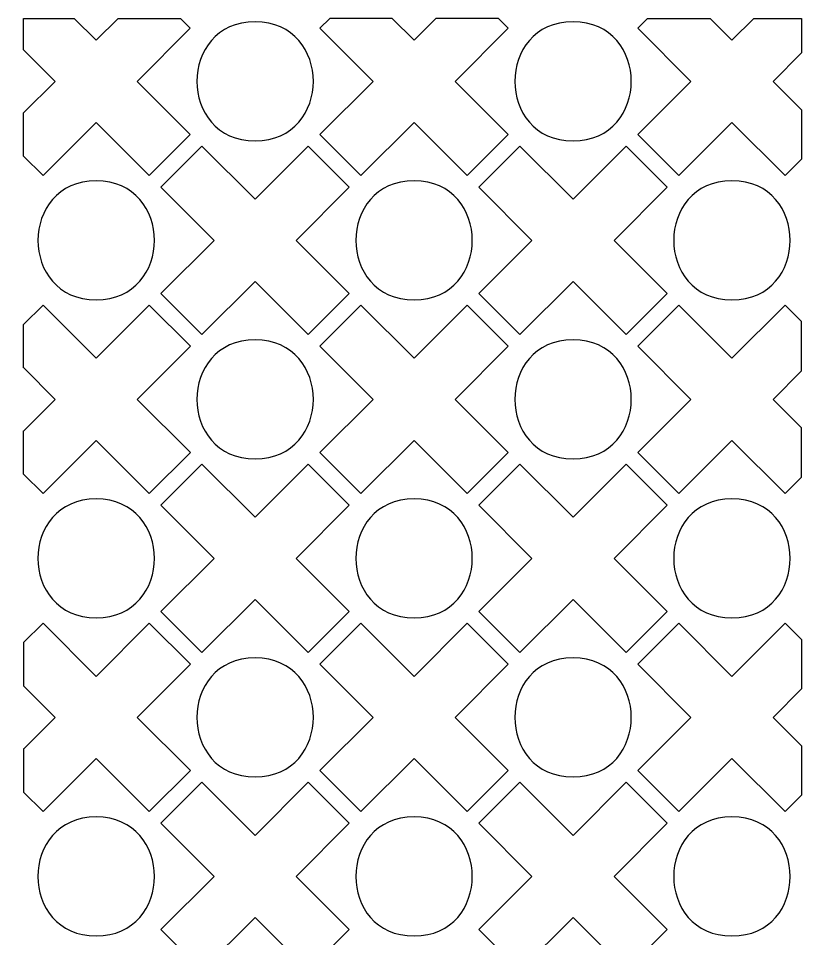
# Model space of a CAD drawing. Header units: centimetres. Extents: x -92 to 92, y -111 to 111.
# Drawn here: x -91.6 to -5.2, y 10.5 to 111 of the extents above; entities that cross this region are included whole.
import ezdxf

# ---------------------------------------------------------------- set-up
doc = ezdxf.new("R2010")
doc.units = ezdxf.units.CM
doc.header["$MEASUREMENT"] = 0
doc.layers.add('layer 1', color=7, linetype='Continuous')

msp = doc.modelspace()

# ---------------------------------------------------------------- linework, layer by layer
at = {"layer": 'layer 1', "color": 177}
for points, knots in [([(-91.04223, 100.6878), (-91.04223, 100.6878), (-91.04224, 95.94711), (-91.04224, 95.94711), (-91.04224, 95.94711), (-91.04224, 95.94711), (-88.92669, 93.83154), (-88.92669, 93.83154), (-88.92669, 93.83154), (-88.92669, 93.83154), (-83.12151, 99.63668), (-83.12151, 99.63668), (-83.12151, 99.63668), (-83.12151, 99.63668), (-77.3163, 93.83152), (-77.3163, 93.83152), (-77.3163, 93.83152), (-77.3163, 93.83152), (-72.83043, 98.31739), (-72.83043, 98.31739), (-72.83043, 98.31739), (-72.83043, 98.31739), (-78.63559, 104.12264), (-78.63559, 104.12264), (-78.63559, 104.12264), (-78.63559, 104.12264), (-72.83043, 109.92786), (-72.83043, 109.92786), (-72.83043, 109.92786), (-72.83043, 109.92786), (-73.90255, 110.99999), (-73.90255, 110.99999), (-73.90255, 110.99999), (-73.90255, 110.99999), (-80.73009, 110.99999), (-80.73009, 110.99999), (-80.73009, 110.99999), (-80.73009, 110.99999), (-83.12152, 108.60853), (-83.12152, 108.60853), (-83.12152, 108.60853), (-83.12152, 108.60853), (-85.51299, 110.99999), (-85.51299, 110.99999), (-85.51299, 110.99999), (-85.51299, 110.99999), (-91.04224, 110.99999), (-91.04224, 110.99999), (-91.04224, 110.99999), (-91.04224, 110.99999), (-91.04223, 107.55746), (-91.04223, 107.55746), (-91.04223, 107.55746), (-91.04223, 107.55746), (-87.60741, 104.12264), (-87.60741, 104.12264), (-87.60741, 104.12264), (-87.60741, 104.12264), (-91.04223, 100.6878), (-91.04223, 100.6878)], [0, 0, 0, 0, 0.0625, 0.0625, 0.0625, 0.0625, 0.125, 0.125, 0.125, 0.125, 0.1875, 0.1875, 0.1875, 0.1875, 0.25, 0.25, 0.25, 0.25, 0.3125, 0.3125, 0.3125, 0.3125, 0.375, 0.375, 0.375, 0.375, 0.4375, 0.4375, 0.4375, 0.4375, 0.5, 0.5, 0.5, 0.5, 0.5625, 0.5625, 0.5625, 0.5625, 0.625, 0.625, 0.625, 0.625, 0.6875, 0.6875, 0.6875, 0.6875, 0.75, 0.75, 0.75, 0.75, 0.8125, 0.8125, 0.8125, 0.8125, 0.875, 0.875, 0.875, 0.875, 1, 1, 1, 1]), ([(-65.74844, 110.62531), (-57.26504, 110.62531), (-57.26503, 97.62531), (-65.74844, 97.62531), (-65.74844, 97.62531), (-74.23185, 97.62531), (-74.23183, 110.62531), (-65.74844, 110.62531)], [0, 0, 0, 0, 0.333333333, 0.333333333, 0.333333333, 0.333333333, 1, 1, 1, 1]), ([(-39.15768, 110.99999), (-39.15768, 110.99999), (-38.08829, 109.9306), (-38.08829, 109.9306), (-38.08829, 109.9306), (-38.08829, 109.9306), (-43.89345, 104.12538), (-43.89345, 104.12538), (-43.89345, 104.12538), (-43.89345, 104.12538), (-38.08829, 98.32013), (-38.08829, 98.32013), (-38.08829, 98.32013), (-38.08829, 98.32013), (-42.57416, 93.83426), (-42.57416, 93.83426), (-42.57416, 93.83426), (-42.57416, 93.83426), (-48.37937, 99.63942), (-48.37937, 99.63942), (-48.37937, 99.63942), (-48.37937, 99.63942), (-54.18455, 93.83428), (-54.18455, 93.83428), (-54.18455, 93.83428), (-54.18455, 93.83428), (-58.67043, 98.32022), (-58.67043, 98.32022), (-58.67043, 98.32022), (-58.67043, 98.32022), (-52.86527, 104.12538), (-52.86527, 104.12538), (-52.86527, 104.12538), (-52.86527, 104.12538), (-58.67043, 109.93054), (-58.67043, 109.93054), (-58.67043, 109.93054), (-58.67043, 109.93054), (-57.60097, 110.99999), (-57.60097, 110.99999), (-57.60097, 110.99999), (-57.60097, 110.99999), (-50.76811, 110.99999), (-50.76811, 110.99999), (-50.76811, 110.99999), (-50.76811, 110.99999), (-48.37938, 108.61127), (-48.37938, 108.61127), (-48.37938, 108.61127), (-48.37938, 108.61127), (-45.99066, 110.99999), (-45.99066, 110.99999), (-45.99066, 110.99999), (-45.99066, 110.99999), (-39.15768, 110.99999), (-39.15768, 110.99999)], [0, 0, 0, 0, 0.066666667, 0.066666667, 0.066666667, 0.066666667, 0.133333333, 0.133333333, 0.133333333, 0.133333333, 0.2, 0.2, 0.2, 0.2, 0.266666667, 0.266666667, 0.266666667, 0.266666667, 0.333333333, 0.333333333, 0.333333333, 0.333333333, 0.4, 0.4, 0.4, 0.4, 0.466666667, 0.466666667, 0.466666667, 0.466666667, 0.533333333, 0.533333333, 0.533333333, 0.533333333, 0.6, 0.6, 0.6, 0.6, 0.666666667, 0.666666667, 0.666666667, 0.666666667, 0.733333333, 0.733333333, 0.733333333, 0.733333333, 0.8, 0.8, 0.8, 0.8, 0.866666667, 0.866666667, 0.866666667, 0.866666667, 1, 1, 1, 1]), ([(-31.01033, 110.62534), (-22.52694, 110.62534), (-22.52692, 97.62534), (-31.01033, 97.62534), (-31.01033, 97.62534), (-39.49374, 97.62534), (-39.49372, 110.62534), (-31.01033, 110.62534)], [0, 0, 0, 0, 0.333333333, 0.333333333, 0.333333333, 0.333333333, 1, 1, 1, 1]), ([(-6.04223, 107.23852), (-6.04223, 107.23852), (-6.04224, 110.99999), (-6.04224, 110.99999), (-6.04224, 110.99999), (-6.04224, 110.99999), (-11.25256, 110.99999), (-11.25256, 110.99999), (-11.25256, 110.99999), (-11.25256, 110.99999), (-13.64129, 108.61126), (-13.64129, 108.61126), (-13.64129, 108.61126), (-13.64129, 108.61126), (-16.03002, 110.99999), (-16.03002, 110.99999), (-16.03002, 110.99999), (-16.03002, 110.99999), (-22.86289, 110.99999), (-22.86289, 110.99999), (-22.86289, 110.99999), (-22.86289, 110.99999), (-23.93234, 109.93053), (-23.93234, 109.93053), (-23.93234, 109.93053), (-23.93234, 109.93053), (-18.12718, 104.12537), (-18.12718, 104.12537), (-18.12718, 104.12537), (-18.12718, 104.12537), (-23.93234, 98.32021), (-23.93234, 98.32021), (-23.93234, 98.32021), (-23.93234, 98.32021), (-19.44646, 93.83427), (-19.44646, 93.83427), (-19.44646, 93.83427), (-19.44646, 93.83427), (-13.64128, 99.63941), (-13.64128, 99.63941), (-13.64128, 99.63941), (-13.64128, 99.63941), (-7.83607, 93.83425), (-7.83607, 93.83425), (-7.83607, 93.83425), (-7.83607, 93.83425), (-6.04224, 95.62806), (-6.04224, 95.62806), (-6.04224, 95.62806), (-6.04224, 95.62806), (-6.04224, 101.01218), (-6.04224, 101.01218), (-6.04224, 101.01218), (-6.04224, 101.01218), (-9.15536, 104.12537), (-9.15536, 104.12537), (-9.15536, 104.12537), (-9.15536, 104.12537), (-6.04223, 107.23852), (-6.04223, 107.23852)], [0, 0, 0, 0, 0.0625, 0.0625, 0.0625, 0.0625, 0.125, 0.125, 0.125, 0.125, 0.1875, 0.1875, 0.1875, 0.1875, 0.25, 0.25, 0.25, 0.25, 0.3125, 0.3125, 0.3125, 0.3125, 0.375, 0.375, 0.375, 0.375, 0.4375, 0.4375, 0.4375, 0.4375, 0.5, 0.5, 0.5, 0.5, 0.5625, 0.5625, 0.5625, 0.5625, 0.625, 0.625, 0.625, 0.625, 0.6875, 0.6875, 0.6875, 0.6875, 0.75, 0.75, 0.75, 0.75, 0.8125, 0.8125, 0.8125, 0.8125, 0.875, 0.875, 0.875, 0.875, 1, 1, 1, 1]), ([(-65.74844, 91.24212), (-65.74844, 91.24212), (-71.55361, 97.04728), (-71.55361, 97.04728), (-71.55361, 97.04728), (-71.55361, 97.04728), (-76.03949, 92.56139), (-76.03949, 92.56139), (-76.03949, 92.56139), (-76.03949, 92.56139), (-70.23433, 86.75623), (-70.23433, 86.75623), (-70.23433, 86.75623), (-70.23433, 86.75623), (-76.03949, 80.95107), (-76.03949, 80.95107), (-76.03949, 80.95107), (-76.03949, 80.95107), (-71.55361, 76.46513), (-71.55361, 76.46513), (-71.55361, 76.46513), (-71.55361, 76.46513), (-65.74843, 82.27027), (-65.74843, 82.27027), (-65.74843, 82.27027), (-65.74843, 82.27027), (-59.94322, 76.46511), (-59.94322, 76.46511), (-59.94322, 76.46511), (-59.94322, 76.46511), (-55.45735, 80.95098), (-55.45735, 80.95098), (-55.45735, 80.95098), (-55.45735, 80.95098), (-61.26251, 86.75623), (-61.26251, 86.75623), (-61.26251, 86.75623), (-61.26251, 86.75623), (-55.45735, 92.56145), (-55.45735, 92.56145), (-55.45735, 92.56145), (-55.45735, 92.56145), (-59.94324, 97.04735), (-59.94324, 97.04735), (-59.94324, 97.04735), (-59.94324, 97.04735), (-65.74844, 91.24212), (-65.74844, 91.24212)], [0, 0, 0, 0, 0.076923077, 0.076923077, 0.076923077, 0.076923077, 0.153846154, 0.153846154, 0.153846154, 0.153846154, 0.230769231, 0.230769231, 0.230769231, 0.230769231, 0.307692308, 0.307692308, 0.307692308, 0.307692308, 0.384615385, 0.384615385, 0.384615385, 0.384615385, 0.461538462, 0.461538462, 0.461538462, 0.461538462, 0.538461538, 0.538461538, 0.538461538, 0.538461538, 0.615384615, 0.615384615, 0.615384615, 0.615384615, 0.692307692, 0.692307692, 0.692307692, 0.692307692, 0.769230769, 0.769230769, 0.769230769, 0.769230769, 0.846153846, 0.846153846, 0.846153846, 0.846153846, 1, 1, 1, 1]), ([(-31.01033, 91.24215), (-31.01033, 91.24215), (-36.8155, 97.04731), (-36.8155, 97.04731), (-36.8155, 97.04731), (-36.8155, 97.04731), (-41.30138, 92.56142), (-41.30138, 92.56142), (-41.30138, 92.56142), (-41.30138, 92.56142), (-35.49622, 86.75626), (-35.49622, 86.75626), (-35.49622, 86.75626), (-35.49622, 86.75626), (-41.30138, 80.9511), (-41.30138, 80.9511), (-41.30138, 80.9511), (-41.30138, 80.9511), (-36.8155, 76.46516), (-36.8155, 76.46516), (-36.8155, 76.46516), (-36.8155, 76.46516), (-31.01032, 82.2703), (-31.01032, 82.2703), (-31.01032, 82.2703), (-31.01032, 82.2703), (-25.20511, 76.46514), (-25.20511, 76.46514), (-25.20511, 76.46514), (-25.20511, 76.46514), (-20.71924, 80.95101), (-20.71924, 80.95101), (-20.71924, 80.95101), (-20.71924, 80.95101), (-26.5244, 86.75626), (-26.5244, 86.75626), (-26.5244, 86.75626), (-26.5244, 86.75626), (-20.71924, 92.56148), (-20.71924, 92.56148), (-20.71924, 92.56148), (-20.71924, 92.56148), (-25.20513, 97.04738), (-25.20513, 97.04738), (-25.20513, 97.04738), (-25.20513, 97.04738), (-31.01033, 91.24215), (-31.01033, 91.24215)], [0, 0, 0, 0, 0.076923077, 0.076923077, 0.076923077, 0.076923077, 0.153846154, 0.153846154, 0.153846154, 0.153846154, 0.230769231, 0.230769231, 0.230769231, 0.230769231, 0.307692308, 0.307692308, 0.307692308, 0.307692308, 0.384615385, 0.384615385, 0.384615385, 0.384615385, 0.461538462, 0.461538462, 0.461538462, 0.461538462, 0.538461538, 0.538461538, 0.538461538, 0.538461538, 0.615384615, 0.615384615, 0.615384615, 0.615384615, 0.692307692, 0.692307692, 0.692307692, 0.692307692, 0.769230769, 0.769230769, 0.769230769, 0.769230769, 0.846153846, 0.846153846, 0.846153846, 0.846153846, 1, 1, 1, 1]), ([(-83.11748, 93.25619), (-74.63407, 93.25619), (-74.63408, 80.25619), (-83.11748, 80.25619), (-83.11748, 80.25619), (-91.61603, 80.25619), (-91.57092, 93.25619), (-83.11748, 93.25619)], [0, 0, 0, 0, 0.333333333, 0.333333333, 0.333333333, 0.333333333, 1, 1, 1, 1]), ([(-48.37937, 93.25623), (-39.89596, 93.25623), (-39.89597, 80.25623), (-48.37937, 80.25623), (-48.37937, 80.25623), (-56.86276, 80.25623), (-56.86277, 93.25623), (-48.37937, 93.25623)], [0, 0, 0, 0, 0.333333333, 0.333333333, 0.333333333, 0.333333333, 1, 1, 1, 1]), ([(-13.64128, 93.25625), (-5.15788, 93.25625), (-5.15789, 80.25625), (-13.64128, 80.25625), (-13.64128, 80.25625), (-22.12468, 80.25625), (-22.12469, 93.25625), (-13.64128, 93.25625)], [0, 0, 0, 0, 0.333333333, 0.333333333, 0.333333333, 0.333333333, 1, 1, 1, 1]), ([(-91.04224, 77.55856), (-91.04224, 77.55856), (-91.04224, 77.55855), (-91.04224, 77.55855), (-91.04224, 77.55855), (-91.04224, 77.55855), (-91.04224, 72.82598), (-91.04224, 72.82598), (-91.04224, 72.82598), (-91.04224, 72.82598), (-91.04224, 72.82598), (-91.04224, 72.82598), (-91.04224, 72.82598), (-91.04224, 72.82598), (-91.03225, 72.81599), (-91.03225, 72.81599), (-91.03225, 72.81599), (-91.03225, 72.81599), (-87.60337, 69.38711), (-87.60337, 69.38711), (-87.60337, 69.38711), (-87.60337, 69.38711), (-91.03513, 65.95533), (-91.03513, 65.95533), (-91.03513, 65.95533), (-91.03513, 65.95533), (-91.04224, 65.94822), (-91.04224, 65.94822), (-91.04224, 65.94822), (-91.04224, 65.94822), (-91.04223, 61.21563), (-91.04223, 61.21563), (-91.04223, 61.21563), (-91.04223, 61.21563), (-88.92265, 59.09601), (-88.92265, 59.09601), (-88.92265, 59.09601), (-88.92265, 59.09601), (-83.11747, 64.90115), (-83.11747, 64.90115), (-83.11747, 64.90115), (-83.11747, 64.90115), (-77.31226, 59.09599), (-77.31226, 59.09599), (-77.31226, 59.09599), (-77.31226, 59.09599), (-72.82639, 63.58186), (-72.82639, 63.58186), (-72.82639, 63.58186), (-72.82639, 63.58186), (-78.63155, 69.38711), (-78.63155, 69.38711), (-78.63155, 69.38711), (-78.63155, 69.38711), (-72.82639, 75.19233), (-72.82639, 75.19233), (-72.82639, 75.19233), (-72.82639, 75.19233), (-77.31228, 79.67823), (-77.31228, 79.67823), (-77.31228, 79.67823), (-77.31228, 79.67823), (-83.11748, 73.873), (-83.11748, 73.873), (-83.11748, 73.873), (-83.11748, 73.873), (-88.92265, 79.67816), (-88.92265, 79.67816), (-88.92265, 79.67816), (-88.92265, 79.67816), (-91.04223, 77.55856), (-91.04223, 77.55856), (-91.04223, 77.55856), (-91.04223, 77.55856), (-91.04224, 77.55855), (-91.04224, 77.55855), (-91.04224, 77.55855), (-91.04224, 77.55855), (-91.04224, 77.55856), (-91.04224, 77.55856)], [0, 0, 0, 0, 0.047619048, 0.047619048, 0.047619048, 0.047619048, 0.095238095, 0.095238095, 0.095238095, 0.095238095, 0.142857143, 0.142857143, 0.142857143, 0.142857143, 0.19047619, 0.19047619, 0.19047619, 0.19047619, 0.238095238, 0.238095238, 0.238095238, 0.238095238, 0.285714286, 0.285714286, 0.285714286, 0.285714286, 0.333333333, 0.333333333, 0.333333333, 0.333333333, 0.380952381, 0.380952381, 0.380952381, 0.380952381, 0.428571429, 0.428571429, 0.428571429, 0.428571429, 0.476190476, 0.476190476, 0.476190476, 0.476190476, 0.523809524, 0.523809524, 0.523809524, 0.523809524, 0.571428571, 0.571428571, 0.571428571, 0.571428571, 0.619047619, 0.619047619, 0.619047619, 0.619047619, 0.666666667, 0.666666667, 0.666666667, 0.666666667, 0.714285714, 0.714285714, 0.714285714, 0.714285714, 0.761904762, 0.761904762, 0.761904762, 0.761904762, 0.80952381, 0.80952381, 0.80952381, 0.80952381, 0.857142857, 0.857142857, 0.857142857, 0.857142857, 0.904761905, 0.904761905, 0.904761905, 0.904761905, 1, 1, 1, 1]), ([(-48.37937, 73.87304), (-48.37937, 73.87304), (-54.18454, 79.6782), (-54.18454, 79.6782), (-54.18454, 79.6782), (-54.18454, 79.6782), (-58.67042, 75.19231), (-58.67042, 75.19231), (-58.67042, 75.19231), (-58.67042, 75.19231), (-52.86526, 69.38715), (-52.86526, 69.38715), (-52.86526, 69.38715), (-52.86526, 69.38715), (-58.67042, 63.58199), (-58.67042, 63.58199), (-58.67042, 63.58199), (-58.67042, 63.58199), (-54.18454, 59.09605), (-54.18454, 59.09605), (-54.18454, 59.09605), (-54.18454, 59.09605), (-48.37936, 64.90119), (-48.37936, 64.90119), (-48.37936, 64.90119), (-48.37936, 64.90119), (-42.57415, 59.09603), (-42.57415, 59.09603), (-42.57415, 59.09603), (-42.57415, 59.09603), (-38.08828, 63.5819), (-38.08828, 63.5819), (-38.08828, 63.5819), (-38.08828, 63.5819), (-43.89344, 69.38715), (-43.89344, 69.38715), (-43.89344, 69.38715), (-43.89344, 69.38715), (-38.08828, 75.19237), (-38.08828, 75.19237), (-38.08828, 75.19237), (-38.08828, 75.19237), (-42.57417, 79.67827), (-42.57417, 79.67827), (-42.57417, 79.67827), (-42.57417, 79.67827), (-48.37937, 73.87304), (-48.37937, 73.87304)], [0, 0, 0, 0, 0.076923077, 0.076923077, 0.076923077, 0.076923077, 0.153846154, 0.153846154, 0.153846154, 0.153846154, 0.230769231, 0.230769231, 0.230769231, 0.230769231, 0.307692308, 0.307692308, 0.307692308, 0.307692308, 0.384615385, 0.384615385, 0.384615385, 0.384615385, 0.461538462, 0.461538462, 0.461538462, 0.461538462, 0.538461538, 0.538461538, 0.538461538, 0.538461538, 0.615384615, 0.615384615, 0.615384615, 0.615384615, 0.692307692, 0.692307692, 0.692307692, 0.692307692, 0.769230769, 0.769230769, 0.769230769, 0.769230769, 0.846153846, 0.846153846, 0.846153846, 0.846153846, 1, 1, 1, 1]), ([(-6.04224, 60.88985), (-6.04224, 60.88985), (-7.83606, 59.09605), (-7.83606, 59.09605), (-7.83606, 59.09605), (-7.83606, 59.09605), (-13.64127, 64.90121), (-13.64127, 64.90121), (-13.64127, 64.90121), (-13.64127, 64.90121), (-19.44645, 59.09607), (-19.44645, 59.09607), (-19.44645, 59.09607), (-19.44645, 59.09607), (-23.93233, 63.58201), (-23.93233, 63.58201), (-23.93233, 63.58201), (-23.93233, 63.58201), (-18.12717, 69.38717), (-18.12717, 69.38717), (-18.12717, 69.38717), (-18.12717, 69.38717), (-23.93233, 75.19233), (-23.93233, 75.19233), (-23.93233, 75.19233), (-23.93233, 75.19233), (-19.44645, 79.67822), (-19.44645, 79.67822), (-19.44645, 79.67822), (-19.44645, 79.67822), (-13.64128, 73.87306), (-13.64128, 73.87306), (-13.64128, 73.87306), (-13.64128, 73.87306), (-7.83608, 79.67829), (-7.83608, 79.67829), (-7.83608, 79.67829), (-7.83608, 79.67829), (-6.04224, 77.88447), (-6.04224, 77.88447), (-6.04224, 77.88447), (-6.04224, 77.88447), (-6.04223, 72.50031), (-6.04223, 72.50031), (-6.04223, 72.50031), (-6.04223, 72.50031), (-9.15535, 69.38717), (-9.15535, 69.38717), (-9.15535, 69.38717), (-9.15535, 69.38717), (-6.04224, 66.27401), (-6.04224, 66.27401), (-6.04224, 66.27401), (-6.04224, 66.27401), (-6.04224, 60.88985), (-6.04224, 60.88985)], [0, 0, 0, 0, 0.066666667, 0.066666667, 0.066666667, 0.066666667, 0.133333333, 0.133333333, 0.133333333, 0.133333333, 0.2, 0.2, 0.2, 0.2, 0.266666667, 0.266666667, 0.266666667, 0.266666667, 0.333333333, 0.333333333, 0.333333333, 0.333333333, 0.4, 0.4, 0.4, 0.4, 0.466666667, 0.466666667, 0.466666667, 0.466666667, 0.533333333, 0.533333333, 0.533333333, 0.533333333, 0.6, 0.6, 0.6, 0.6, 0.666666667, 0.666666667, 0.666666667, 0.666666667, 0.733333333, 0.733333333, 0.733333333, 0.733333333, 0.8, 0.8, 0.8, 0.8, 0.866666667, 0.866666667, 0.866666667, 0.866666667, 1, 1, 1, 1]), ([(-65.74841, 75.88712), (-57.265, 75.88712), (-57.26501, 62.88712), (-65.74841, 62.88712), (-65.74841, 62.88712), (-74.2318, 62.88712), (-74.23182, 75.88712), (-65.74841, 75.88712)], [0, 0, 0, 0, 0.333333333, 0.333333333, 0.333333333, 0.333333333, 1, 1, 1, 1]), ([(-31.01032, 75.88714), (-22.52691, 75.88714), (-22.52693, 62.88714), (-31.01032, 62.88714), (-31.01032, 62.88714), (-39.49371, 62.88714), (-39.49373, 75.88714), (-31.01032, 75.88714)], [0, 0, 0, 0, 0.333333333, 0.333333333, 0.333333333, 0.333333333, 1, 1, 1, 1]), ([(-65.74841, 56.50393), (-65.74841, 56.50393), (-71.55358, 62.30909), (-71.55358, 62.30909), (-71.55358, 62.30909), (-71.55358, 62.30909), (-76.03946, 57.8232), (-76.03946, 57.8232), (-76.03946, 57.8232), (-76.03946, 57.8232), (-70.2343, 52.01804), (-70.2343, 52.01804), (-70.2343, 52.01804), (-70.2343, 52.01804), (-76.03946, 46.21288), (-76.03946, 46.21288), (-76.03946, 46.21288), (-76.03946, 46.21288), (-71.55358, 41.72694), (-71.55358, 41.72694), (-71.55358, 41.72694), (-71.55358, 41.72694), (-65.7484, 47.53208), (-65.7484, 47.53208), (-65.7484, 47.53208), (-65.7484, 47.53208), (-59.94319, 41.72692), (-59.94319, 41.72692), (-59.94319, 41.72692), (-59.94319, 41.72692), (-55.45732, 46.21279), (-55.45732, 46.21279), (-55.45732, 46.21279), (-55.45732, 46.21279), (-61.26248, 52.01804), (-61.26248, 52.01804), (-61.26248, 52.01804), (-61.26248, 52.01804), (-55.45732, 57.82326), (-55.45732, 57.82326), (-55.45732, 57.82326), (-55.45732, 57.82326), (-59.94321, 62.30916), (-59.94321, 62.30916), (-59.94321, 62.30916), (-59.94321, 62.30916), (-65.74841, 56.50393), (-65.74841, 56.50393)], [0, 0, 0, 0, 0.076923077, 0.076923077, 0.076923077, 0.076923077, 0.153846154, 0.153846154, 0.153846154, 0.153846154, 0.230769231, 0.230769231, 0.230769231, 0.230769231, 0.307692308, 0.307692308, 0.307692308, 0.307692308, 0.384615385, 0.384615385, 0.384615385, 0.384615385, 0.461538462, 0.461538462, 0.461538462, 0.461538462, 0.538461538, 0.538461538, 0.538461538, 0.538461538, 0.615384615, 0.615384615, 0.615384615, 0.615384615, 0.692307692, 0.692307692, 0.692307692, 0.692307692, 0.769230769, 0.769230769, 0.769230769, 0.769230769, 0.846153846, 0.846153846, 0.846153846, 0.846153846, 1, 1, 1, 1]), ([(-31.01032, 56.50395), (-31.01032, 56.50395), (-36.81549, 62.30911), (-36.81549, 62.30911), (-36.81549, 62.30911), (-36.81549, 62.30911), (-41.30137, 57.82322), (-41.30137, 57.82322), (-41.30137, 57.82322), (-41.30137, 57.82322), (-35.49621, 52.01806), (-35.49621, 52.01806), (-35.49621, 52.01806), (-35.49621, 52.01806), (-41.30137, 46.2129), (-41.30137, 46.2129), (-41.30137, 46.2129), (-41.30137, 46.2129), (-36.81549, 41.72696), (-36.81549, 41.72696), (-36.81549, 41.72696), (-36.81549, 41.72696), (-31.01031, 47.5321), (-31.01031, 47.5321), (-31.01031, 47.5321), (-31.01031, 47.5321), (-25.2051, 41.72694), (-25.2051, 41.72694), (-25.2051, 41.72694), (-25.2051, 41.72694), (-20.71923, 46.21281), (-20.71923, 46.21281), (-20.71923, 46.21281), (-20.71923, 46.21281), (-26.52439, 52.01806), (-26.52439, 52.01806), (-26.52439, 52.01806), (-26.52439, 52.01806), (-20.71923, 57.82328), (-20.71923, 57.82328), (-20.71923, 57.82328), (-20.71923, 57.82328), (-25.20512, 62.30918), (-25.20512, 62.30918), (-25.20512, 62.30918), (-25.20512, 62.30918), (-31.01032, 56.50395), (-31.01032, 56.50395)], [0, 0, 0, 0, 0.076923077, 0.076923077, 0.076923077, 0.076923077, 0.153846154, 0.153846154, 0.153846154, 0.153846154, 0.230769231, 0.230769231, 0.230769231, 0.230769231, 0.307692308, 0.307692308, 0.307692308, 0.307692308, 0.384615385, 0.384615385, 0.384615385, 0.384615385, 0.461538462, 0.461538462, 0.461538462, 0.461538462, 0.538461538, 0.538461538, 0.538461538, 0.538461538, 0.615384615, 0.615384615, 0.615384615, 0.615384615, 0.692307692, 0.692307692, 0.692307692, 0.692307692, 0.769230769, 0.769230769, 0.769230769, 0.769230769, 0.846153846, 0.846153846, 0.846153846, 0.846153846, 1, 1, 1, 1]), ([(-83.11745, 58.51801), (-74.63404, 58.51801), (-74.63405, 45.51801), (-83.11745, 45.51801), (-83.11745, 45.51801), (-91.60084, 45.51801), (-91.60086, 58.51801), (-83.11745, 58.51801)], [0, 0, 0, 0, 0.333333333, 0.333333333, 0.333333333, 0.333333333, 1, 1, 1, 1]), ([(-48.37936, 58.51803), (-39.89595, 58.51803), (-39.89596, 45.51803), (-48.37936, 45.51803), (-48.37936, 45.51803), (-56.86275, 45.51803), (-56.86277, 58.51803), (-48.37936, 58.51803)], [0, 0, 0, 0, 0.333333333, 0.333333333, 0.333333333, 0.333333333, 1, 1, 1, 1]), ([(-13.64127, 58.51805), (-5.15786, 58.51805), (-5.15788, 45.51805), (-13.64127, 45.51805), (-13.64127, 45.51805), (-22.12467, 45.51805), (-22.12469, 58.51805), (-13.64127, 58.51805)], [0, 0, 0, 0, 0.333333333, 0.333333333, 0.333333333, 0.333333333, 1, 1, 1, 1]), ([(-91.04224, 42.82035), (-91.04224, 42.82035), (-88.92262, 44.93998), (-88.92262, 44.93998), (-88.92262, 44.93998), (-88.92262, 44.93998), (-83.11745, 39.13482), (-83.11745, 39.13482), (-83.11745, 39.13482), (-83.11745, 39.13482), (-77.31225, 44.94005), (-77.31225, 44.94005), (-77.31225, 44.94005), (-77.31225, 44.94005), (-72.82636, 40.45415), (-72.82636, 40.45415), (-72.82636, 40.45415), (-72.82636, 40.45415), (-78.63152, 34.64893), (-78.63152, 34.64893), (-78.63152, 34.64893), (-78.63152, 34.64893), (-72.82636, 28.84368), (-72.82636, 28.84368), (-72.82636, 28.84368), (-72.82636, 28.84368), (-77.31223, 24.35781), (-77.31223, 24.35781), (-77.31223, 24.35781), (-77.31223, 24.35781), (-83.11744, 30.16297), (-83.11744, 30.16297), (-83.11744, 30.16297), (-83.11744, 30.16297), (-88.92262, 24.35783), (-88.92262, 24.35783), (-88.92262, 24.35783), (-88.92262, 24.35783), (-91.04224, 26.4775), (-91.04224, 26.4775), (-91.04224, 26.4775), (-91.04224, 26.4775), (-91.04224, 31.21001), (-91.04224, 31.21001), (-91.04224, 31.21001), (-91.04224, 31.21001), (-91.03514, 31.21711), (-91.03514, 31.21711), (-91.03514, 31.21711), (-91.03514, 31.21711), (-87.60334, 34.64893), (-87.60334, 34.64893), (-87.60334, 34.64893), (-87.60334, 34.64893), (-91.04224, 38.08783), (-91.04224, 38.08783), (-91.04224, 38.08783), (-91.04224, 38.08783), (-91.04224, 42.82035), (-91.04224, 42.82035)], [0, 0, 0, 0, 0.0625, 0.0625, 0.0625, 0.0625, 0.125, 0.125, 0.125, 0.125, 0.1875, 0.1875, 0.1875, 0.1875, 0.25, 0.25, 0.25, 0.25, 0.3125, 0.3125, 0.3125, 0.3125, 0.375, 0.375, 0.375, 0.375, 0.4375, 0.4375, 0.4375, 0.4375, 0.5, 0.5, 0.5, 0.5, 0.5625, 0.5625, 0.5625, 0.5625, 0.625, 0.625, 0.625, 0.625, 0.6875, 0.6875, 0.6875, 0.6875, 0.75, 0.75, 0.75, 0.75, 0.8125, 0.8125, 0.8125, 0.8125, 0.875, 0.875, 0.875, 0.875, 1, 1, 1, 1]), ([(-48.37936, 39.13484), (-48.37936, 39.13484), (-54.18453, 44.94), (-54.18453, 44.94), (-54.18453, 44.94), (-54.18453, 44.94), (-58.67041, 40.45411), (-58.67041, 40.45411), (-58.67041, 40.45411), (-58.67041, 40.45411), (-52.86525, 34.64895), (-52.86525, 34.64895), (-52.86525, 34.64895), (-52.86525, 34.64895), (-58.67041, 28.84379), (-58.67041, 28.84379), (-58.67041, 28.84379), (-58.67041, 28.84379), (-54.18453, 24.35785), (-54.18453, 24.35785), (-54.18453, 24.35785), (-54.18453, 24.35785), (-48.37935, 30.16299), (-48.37935, 30.16299), (-48.37935, 30.16299), (-48.37935, 30.16299), (-42.57414, 24.35783), (-42.57414, 24.35783), (-42.57414, 24.35783), (-42.57414, 24.35783), (-38.08827, 28.8437), (-38.08827, 28.8437), (-38.08827, 28.8437), (-38.08827, 28.8437), (-43.89343, 34.64895), (-43.89343, 34.64895), (-43.89343, 34.64895), (-43.89343, 34.64895), (-38.08827, 40.45417), (-38.08827, 40.45417), (-38.08827, 40.45417), (-38.08827, 40.45417), (-42.57416, 44.94007), (-42.57416, 44.94007), (-42.57416, 44.94007), (-42.57416, 44.94007), (-48.37936, 39.13484), (-48.37936, 39.13484)], [0, 0, 0, 0, 0.076923077, 0.076923077, 0.076923077, 0.076923077, 0.153846154, 0.153846154, 0.153846154, 0.153846154, 0.230769231, 0.230769231, 0.230769231, 0.230769231, 0.307692308, 0.307692308, 0.307692308, 0.307692308, 0.384615385, 0.384615385, 0.384615385, 0.384615385, 0.461538462, 0.461538462, 0.461538462, 0.461538462, 0.538461538, 0.538461538, 0.538461538, 0.538461538, 0.615384615, 0.615384615, 0.615384615, 0.615384615, 0.692307692, 0.692307692, 0.692307692, 0.692307692, 0.769230769, 0.769230769, 0.769230769, 0.769230769, 0.846153846, 0.846153846, 0.846153846, 0.846153846, 1, 1, 1, 1]), ([(-6.04224, 31.53579), (-6.04224, 31.53579), (-9.15534, 34.64897), (-9.15534, 34.64897), (-9.15534, 34.64897), (-9.15534, 34.64897), (-6.04223, 37.7621), (-6.04223, 37.7621), (-6.04223, 37.7621), (-6.04223, 37.7621), (-6.04225, 43.14626), (-6.04225, 43.14626), (-6.04225, 43.14626), (-6.04225, 43.14626), (-7.83607, 44.94009), (-7.83607, 44.94009), (-7.83607, 44.94009), (-7.83607, 44.94009), (-13.64127, 39.13486), (-13.64127, 39.13486), (-13.64127, 39.13486), (-13.64127, 39.13486), (-19.44644, 44.94002), (-19.44644, 44.94002), (-19.44644, 44.94002), (-19.44644, 44.94002), (-23.93232, 40.45413), (-23.93232, 40.45413), (-23.93232, 40.45413), (-23.93232, 40.45413), (-18.12716, 34.64897), (-18.12716, 34.64897), (-18.12716, 34.64897), (-18.12716, 34.64897), (-23.93232, 28.84381), (-23.93232, 28.84381), (-23.93232, 28.84381), (-23.93232, 28.84381), (-19.44644, 24.35787), (-19.44644, 24.35787), (-19.44644, 24.35787), (-19.44644, 24.35787), (-13.64126, 30.16301), (-13.64126, 30.16301), (-13.64126, 30.16301), (-13.64126, 30.16301), (-7.83605, 24.35785), (-7.83605, 24.35785), (-7.83605, 24.35785), (-7.83605, 24.35785), (-6.04224, 26.15165), (-6.04224, 26.15165), (-6.04224, 26.15165), (-6.04224, 26.15165), (-6.04224, 31.53579), (-6.04224, 31.53579)], [0, 0, 0, 0, 0.066666667, 0.066666667, 0.066666667, 0.066666667, 0.133333333, 0.133333333, 0.133333333, 0.133333333, 0.2, 0.2, 0.2, 0.2, 0.266666667, 0.266666667, 0.266666667, 0.266666667, 0.333333333, 0.333333333, 0.333333333, 0.333333333, 0.4, 0.4, 0.4, 0.4, 0.466666667, 0.466666667, 0.466666667, 0.466666667, 0.533333333, 0.533333333, 0.533333333, 0.533333333, 0.6, 0.6, 0.6, 0.6, 0.666666667, 0.666666667, 0.666666667, 0.666666667, 0.733333333, 0.733333333, 0.733333333, 0.733333333, 0.8, 0.8, 0.8, 0.8, 0.866666667, 0.866666667, 0.866666667, 0.866666667, 1, 1, 1, 1]), ([(-65.7484, 41.14892), (-57.26499, 41.14892), (-57.265, 28.14892), (-65.7484, 28.14892), (-65.7484, 28.14892), (-74.23179, 28.14892), (-74.23181, 41.14892), (-65.7484, 41.14892)], [0, 0, 0, 0, 0.333333333, 0.333333333, 0.333333333, 0.333333333, 1, 1, 1, 1]), ([(-31.01031, 41.14894), (-22.5269, 41.14894), (-22.52692, 28.14894), (-31.01031, 28.14894), (-31.01031, 28.14894), (-39.4937, 28.14894), (-39.49372, 41.14894), (-31.01031, 41.14894)], [0, 0, 0, 0, 0.333333333, 0.333333333, 0.333333333, 0.333333333, 1, 1, 1, 1]), ([(-65.7484, 21.76573), (-65.7484, 21.76573), (-71.55357, 27.57089), (-71.55357, 27.57089), (-71.55357, 27.57089), (-71.55357, 27.57089), (-76.03945, 23.085), (-76.03945, 23.085), (-76.03945, 23.085), (-76.03945, 23.085), (-70.23429, 17.27984), (-70.23429, 17.27984), (-70.23429, 17.27984), (-70.23429, 17.27984), (-76.03945, 11.47468), (-76.03945, 11.47468), (-76.03945, 11.47468), (-76.03945, 11.47468), (-71.55357, 6.98874), (-71.55357, 6.98874), (-71.55357, 6.98874), (-71.55357, 6.98874), (-65.74839, 12.79388), (-65.74839, 12.79388), (-65.74839, 12.79388), (-65.74839, 12.79388), (-59.94318, 6.98872), (-59.94318, 6.98872), (-59.94318, 6.98872), (-59.94318, 6.98872), (-55.45731, 11.47459), (-55.45731, 11.47459), (-55.45731, 11.47459), (-55.45731, 11.47459), (-61.26247, 17.27984), (-61.26247, 17.27984), (-61.26247, 17.27984), (-61.26247, 17.27984), (-55.45731, 23.08506), (-55.45731, 23.08506), (-55.45731, 23.08506), (-55.45731, 23.08506), (-59.9432, 27.57096), (-59.9432, 27.57096), (-59.9432, 27.57096), (-59.9432, 27.57096), (-65.7484, 21.76573), (-65.7484, 21.76573)], [0, 0, 0, 0, 0.076923077, 0.076923077, 0.076923077, 0.076923077, 0.153846154, 0.153846154, 0.153846154, 0.153846154, 0.230769231, 0.230769231, 0.230769231, 0.230769231, 0.307692308, 0.307692308, 0.307692308, 0.307692308, 0.384615385, 0.384615385, 0.384615385, 0.384615385, 0.461538462, 0.461538462, 0.461538462, 0.461538462, 0.538461538, 0.538461538, 0.538461538, 0.538461538, 0.615384615, 0.615384615, 0.615384615, 0.615384615, 0.692307692, 0.692307692, 0.692307692, 0.692307692, 0.769230769, 0.769230769, 0.769230769, 0.769230769, 0.846153846, 0.846153846, 0.846153846, 0.846153846, 1, 1, 1, 1]), ([(-31.01031, 21.76575), (-31.01031, 21.76575), (-36.81548, 27.57091), (-36.81548, 27.57091), (-36.81548, 27.57091), (-36.81548, 27.57091), (-41.30136, 23.08502), (-41.30136, 23.08502), (-41.30136, 23.08502), (-41.30136, 23.08502), (-35.4962, 17.27986), (-35.4962, 17.27986), (-35.4962, 17.27986), (-35.4962, 17.27986), (-41.30136, 11.4747), (-41.30136, 11.4747), (-41.30136, 11.4747), (-41.30136, 11.4747), (-36.81548, 6.98876), (-36.81548, 6.98876), (-36.81548, 6.98876), (-36.81548, 6.98876), (-31.0103, 12.7939), (-31.0103, 12.7939), (-31.0103, 12.7939), (-31.0103, 12.7939), (-25.20509, 6.98874), (-25.20509, 6.98874), (-25.20509, 6.98874), (-25.20509, 6.98874), (-20.71922, 11.47461), (-20.71922, 11.47461), (-20.71922, 11.47461), (-20.71922, 11.47461), (-26.52438, 17.27986), (-26.52438, 17.27986), (-26.52438, 17.27986), (-26.52438, 17.27986), (-20.71922, 23.08508), (-20.71922, 23.08508), (-20.71922, 23.08508), (-20.71922, 23.08508), (-25.20511, 27.57098), (-25.20511, 27.57098), (-25.20511, 27.57098), (-25.20511, 27.57098), (-31.01031, 21.76575), (-31.01031, 21.76575)], [0, 0, 0, 0, 0.076923077, 0.076923077, 0.076923077, 0.076923077, 0.153846154, 0.153846154, 0.153846154, 0.153846154, 0.230769231, 0.230769231, 0.230769231, 0.230769231, 0.307692308, 0.307692308, 0.307692308, 0.307692308, 0.384615385, 0.384615385, 0.384615385, 0.384615385, 0.461538462, 0.461538462, 0.461538462, 0.461538462, 0.538461538, 0.538461538, 0.538461538, 0.538461538, 0.615384615, 0.615384615, 0.615384615, 0.615384615, 0.692307692, 0.692307692, 0.692307692, 0.692307692, 0.769230769, 0.769230769, 0.769230769, 0.769230769, 0.846153846, 0.846153846, 0.846153846, 0.846153846, 1, 1, 1, 1]), ([(-83.11744, 23.77981), (-74.63403, 23.77981), (-74.63404, 10.77981), (-83.11744, 10.77981), (-83.11744, 10.77981), (-91.60083, 10.77981), (-91.60085, 23.77981), (-83.11744, 23.77981)], [0, 0, 0, 0, 0.333333333, 0.333333333, 0.333333333, 0.333333333, 1, 1, 1, 1]), ([(-48.37935, 23.77983), (-39.89594, 23.77983), (-39.89595, 10.77983), (-48.37935, 10.77983), (-48.37935, 10.77983), (-56.86274, 10.77983), (-56.86276, 23.77983), (-48.37935, 23.77983)], [0, 0, 0, 0, 0.333333333, 0.333333333, 0.333333333, 0.333333333, 1, 1, 1, 1]), ([(-13.64126, 23.77985), (-5.15785, 23.77985), (-5.15787, 10.77985), (-13.64126, 10.77985), (-13.64126, 10.77985), (-22.12466, 10.77985), (-22.12468, 23.77985), (-13.64126, 23.77985)], [0, 0, 0, 0, 0.333333333, 0.333333333, 0.333333333, 0.333333333, 1, 1, 1, 1])]:
    msp.add_open_spline(points, degree=3, knots=knots, dxfattribs=at)

doc.saveas('drawing.dxf')
